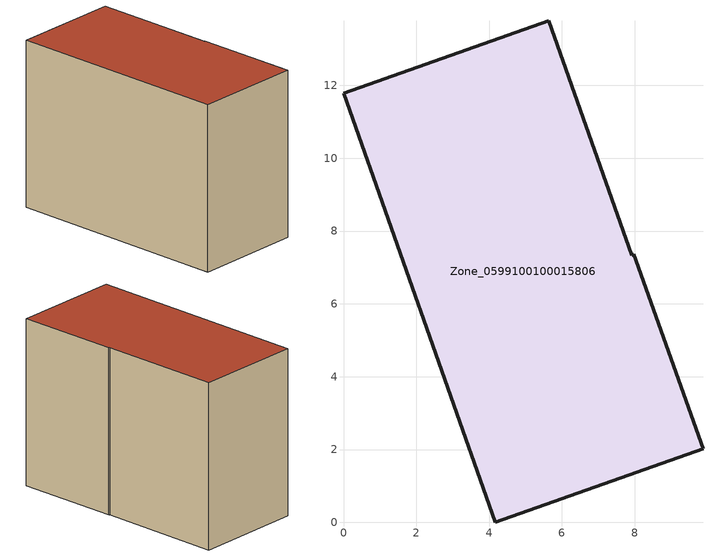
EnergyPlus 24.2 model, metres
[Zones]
Zone_0599100100015806
 floor ground (C_G): 9.87,2.02 4.16,0 0,11.79 5.64,13.78 7.92,7.34 7.97,7.36 z0
 wall outside (C_F): 9.87,2.02 7.97,7.36 7.92,7.34 5.64,13.78 0,11.79 4.16,0 9.87,2.02 z0:9.24
 roof outside (C_R): 4.16,0 9.87,2.02 7.97,7.36 7.92,7.34 5.64,13.78 0,11.79 z9.24
[BUILDING]
Pand.0599100100015806: North Axis=0; Terrain=City; Loads Convergence Tolerance Value=0.04; Temperature Convergence Tolerance Value=0.4; Solar Distribution=FullExterior; Maximum Number of Warmup Days=25; Minimum Number of Warmup Days=1
[Site:Location]
Rotterdam.The.Hague.AP_ZH_NLD Design_Conditions: Latitude=51.96; Longitude=4.45; Time Zone=1; Elevation=-4.5
[SITE:GROUNDTEMPERATURE:BUILDINGSURFACE]
18, 18, 18, 18, 18, 18, 18, 18, 18, 18, 18, 18
[MATERIAL] Thermal Absorptance=0.9; Solar Absorptance=0.7; Visible Absorptance=0.7
Name | Roughness | Thickness | Conductivity | Density | Specific Heat
G.TC.2015-2018 | MediumSmooth | 0.15 | 0.0428571 | 540 | 1210
F.TC.2015-2018 | Rough | 0.3 | 0.0666667 | 1920 | 840
R.TC.2015-2018 | MediumRough | 0.2 | 0.0333333 | 1500 | 1000
[CONSTRUCTION]
C_G: G.TC.2015-2018
C_F: F.TC.2015-2018
C_R: R.TC.2015-2018
[ZONE]
Zone_0599100100015806: Type=1; Multiplier=1; Ceiling Height=Autocalculate; Volume=Autocalculate; Floor Area=autocalculate; Part of Total Floor Area=Yes
[ZONEINFILTRATION:DESIGNFLOWRATE]
Infil_Zone_0599100100015806: Zone or ZoneList or Space or SpaceList=Zone_0599100100015806; Schedule=AlwaysOn; Design Flow Rate Calculation Method=Flow/Area; Flow Rate per Floor Area=0.0015; Constant Term Coefficient=1; Temperature Term Coefficient=0; Velocity Term Coefficient=0; Velocity Squared Term Coefficient=0
[HVACTEMPLATE:ZONE:IDEALLOADSAIRSYSTEM]
Zone_0599100100015806: Maximum Heating Supply Air Temperature=50; Minimum Cooling Supply Air Temperature=13; Maximum Heating Supply Air Humidity Ratio=0.0156; Minimum Cooling Supply Air Humidity Ratio=0.0077; Heating Limit=NoLimit; Cooling Limit=NoLimit; Dehumidification Control Type=ConstantSensibleHeatRatio; Cooling Sensible Heat Ratio=0.7; Dehumidification Setpoint=60; Humidification Control Type=None; Humidification Setpoint=30; Outdoor Air Method=None; Outdoor Air Flow Rate per Person=0.00944; Outdoor Air Flow Rate per Zone Floor Area=0; Outdoor Air Flow Rate per Zone=0; Demand Controlled Ventilation Type=None; Outdoor Air Economizer Type=NoEconomizer; Heat Recovery Type=None; Sensible Heat Recovery Effectiveness=0.7; Latent Heat Recovery Effectiveness=0.65
[ZONECONTROL:THERMOSTAT]
ThermostatControl_Zone_0599100100015806: Zone or ZoneList=Zone_0599100100015806; Control Type Schedule=DualSetpointControlType; Control 1=Thermostat_Zone_0599100100015806; Temperature Difference Between Cutout And Setpoint=0
[THERMOSTATSETPOINT:DUALSETPOINT]
Thermostat_Zone_0599100100015806: Heating Setpoint Temperature Schedule=HeatingSetpoint_Zone_0599100100015806; Cooling Setpoint Temperature Schedule=CoolingSetpoint_Zone_0599100100015806
[SCHEDULE:COMPACT]
HeatingSetpoint_Zone_0599100100015806: Through: 12/31, For: AllDays, Until: 24:00, 21
CoolingSetpoint_Zone_0599100100015806: Through: 12/31, For: AllDays, Until: 24:00, 24
DualSetpointControlType: Through: 12/31, For: AllDays, Until: 24:00, 4
AlwaysOn: Through: 12/31, For: AllDays, Until: 24:00, 1
